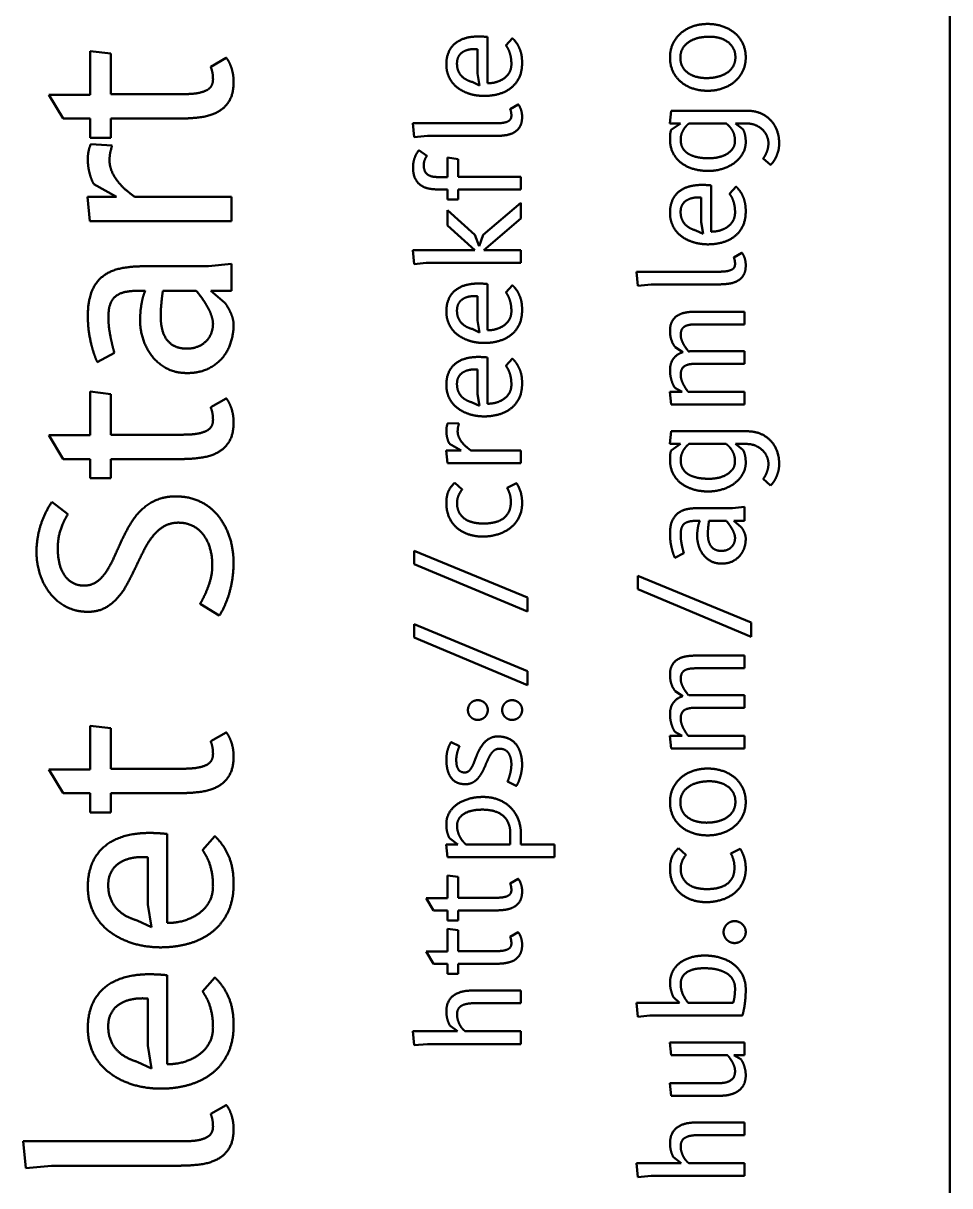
# Model space of a CAD drawing. Header units: millimetres. Extents: x 15 to 397, y 12 to 294.
# Drawn here: x 368.32 to 397.27, y 88.22 to 124.54 of the extents above; entities that cross this region are included whole.
import ezdxf

# ---------------------------------------------------------------- set-up
doc = ezdxf.new("R2010")
doc.units = ezdxf.units.MM
doc.layers.add('Visible (ANSI)', color=7, linetype='Continuous', lineweight=50)

msp = doc.modelspace()

# ---------------------------------------------------------------- linework, layer by layer
at = {"layer": 'Visible (ANSI)'}
for p, q in [((397.269, 26.272), (397.269, 279.574)), ((382.829, 124.108), (382.829, 122.663)), ((383.404, 123.846), (383.603, 124.073)), ((370.412, 122.302), (370.412, 123.666)), ((370.412, 123.666), (371.055, 123.589)), ((371.055, 123.589), (371.055, 122.323)), ((382.517, 122.965), (382.517, 123.728)), ((374.177, 123.179), (374.665, 123.454)), ((382.573, 122.593), (382.517, 122.965)), ((382.344, 122.703), (382.573, 122.593)), ((369.571, 121.561), (369.125, 122.302)), ((369.125, 122.302), (370.412, 122.302)), ((371.055, 122.323), (373.316, 122.323)), ((383.536, 121.857), (383.789, 122)), ((388.523, 121.407), (388.564, 121.803)), ((388.564, 121.803), (390.955, 121.803)), ((370.412, 121.561), (369.571, 121.561)), ((370.412, 120.959), (370.412, 121.561)), ((373.223, 121.561), (371.055, 121.561)), ((371.055, 121.561), (371.055, 120.959)), ((380.492, 121.412), (383.088, 121.412)), ((380.533, 120.975), (380.492, 121.412)), ((388.86, 121.407), (388.523, 121.407)), ((388.564, 121.207), (388.86, 121.407)), ((390.286, 121.407), (389.119, 121.407)), ((390.925, 121.407), (390.577, 121.407)), ((390.577, 121.407), (390.806, 121.226)), ((371.055, 120.959), (370.412, 120.959)), ((380.951, 121.016), (380.533, 120.975)), ((383.037, 121.016), (380.951, 121.016)), ((370.432, 120.757), (371.096, 120.72)), ((380.684, 120.571), (380.932, 120.393)), ((381.579, 119.733), (381.579, 120.339)), ((381.579, 120.339), (381.913, 120.296)), ((381.913, 120.296), (381.913, 119.743)), ((391.669, 120.11), (391.44, 120.315)), ((371.231, 119.112), (370.526, 119.512)), ((381.277, 119.733), (381.579, 119.733)), ((381.913, 119.743), (383.873, 119.743)), ((383.873, 119.743), (383.873, 119.347)), ((381.579, 119.347), (381.255, 119.347)), ((381.579, 119.035), (381.579, 119.347)), ((383.873, 119.347), (381.913, 119.347)), ((381.913, 119.347), (381.913, 119.035)), ((389.817, 119.471), (389.817, 118.026)), ((390.391, 119.21), (390.591, 119.436)), ((370.406, 118.35), (370.329, 119.112)), ((370.329, 119.112), (371.231, 119.112)), ((371.812, 119.112), (374.826, 119.112)), ((374.826, 119.112), (374.826, 118.35)), ((381.913, 119.035), (381.579, 119.035)), ((382.689, 117.927), (383.873, 118.932)), ((383.873, 118.932), (383.873, 118.439)), ((389.504, 118.328), (389.504, 119.091)), ((381.576, 118.22), (381.576, 118.7)), ((381.576, 118.7), (382.433, 117.927)), ((383.873, 118.439), (382.711, 117.45)), ((374.826, 118.35), (370.406, 118.35)), ((382.433, 117.45), (381.576, 118.22)), ((389.332, 118.067), (389.561, 117.956)), ((389.561, 117.956), (389.504, 118.328)), ((382.433, 117.927), (382.563, 117.576)), ((382.563, 117.576), (382.689, 117.927)), ((380.533, 117.013), (380.492, 117.45)), ((380.492, 117.45), (382.433, 117.45)), ((382.711, 117.45), (383.873, 117.45)), ((383.873, 117.45), (383.873, 117.053)), ((390.523, 117.22), (390.777, 117.363)), ((374.105, 116.944), (374.826, 117.022)), ((374.826, 117.022), (374.826, 116.182)), ((380.91, 117.053), (380.533, 117.013)), ((383.873, 117.053), (380.91, 117.053)), ((372.056, 116.944), (374.105, 116.944)), ((387.48, 116.776), (390.076, 116.776)), ((387.521, 116.339), (387.48, 116.776)), ((382.829, 116.39), (382.829, 114.945)), ((383.404, 116.129), (383.603, 116.355)), ((387.938, 116.379), (387.521, 116.339)), ((390.025, 116.379), (387.938, 116.379)), ((372.134, 116.182), (371.994, 116.182)), ((373.726, 116.182), (372.684, 116.182)), ((374.826, 116.182), (374.177, 116.182)), ((374.177, 116.182), (374.623, 115.803)), ((382.517, 115.247), (382.517, 116.01)), ((389.294, 115.525), (390.86, 115.525)), ((390.86, 115.525), (390.86, 115.129)), ((382.573, 114.875), (382.517, 115.247)), ((382.344, 114.986), (382.573, 114.875)), ((390.86, 115.129), (389.316, 115.129)), ((388.933, 114.258), (388.69, 114.417)), ((371.169, 114.242), (370.635, 113.951)), ((382.829, 114.096), (382.829, 112.651)), ((383.404, 113.835), (383.603, 114.061)), ((389.316, 114.293), (390.86, 114.293)), ((390.86, 114.293), (390.86, 113.897)), ((382.517, 112.953), (382.517, 113.716)), ((390.86, 113.897), (389.316, 113.897)), ((370.412, 111.664), (370.412, 113.028)), ((370.412, 113.028), (371.055, 112.95)), ((382.573, 112.581), (382.517, 112.953)), ((388.564, 112.624), (388.523, 113.021)), ((388.523, 113.021), (388.906, 113.021)), ((388.906, 113.021), (388.682, 113.147)), ((389.097, 113.021), (390.86, 113.021)), ((390.86, 113.021), (390.86, 112.624)), ((371.055, 112.95), (371.055, 111.684)), ((374.177, 112.54), (374.665, 112.815)), ((382.344, 112.692), (382.573, 112.581)), ((390.86, 112.624), (388.564, 112.624)), ((381.59, 112.048), (381.935, 112.029)), ((369.571, 110.922), (369.125, 111.664)), ((369.125, 111.664), (370.412, 111.664)), ((371.055, 111.684), (373.316, 111.684)), ((388.523, 111.393), (388.564, 111.789)), ((388.564, 111.789), (390.955, 111.789)), ((381.576, 110.797), (381.536, 111.193)), ((381.536, 111.193), (382.005, 111.193)), ((382.005, 111.193), (381.638, 111.401)), ((382.307, 111.193), (383.873, 111.193)), ((383.873, 111.193), (383.873, 110.797)), ((388.86, 111.393), (388.523, 111.393)), ((388.564, 111.193), (388.86, 111.393)), ((390.286, 111.393), (389.119, 111.393)), ((390.925, 111.393), (390.577, 111.393)), ((390.577, 111.393), (390.806, 111.212)), ((370.412, 110.922), (369.571, 110.922)), ((370.412, 110.32), (370.412, 110.922)), ((373.223, 110.922), (371.055, 110.922)), ((371.055, 110.922), (371.055, 110.32)), ((383.873, 110.797), (381.576, 110.797)), ((371.055, 110.32), (370.412, 110.32)), ((381.805, 110.182), (382.04, 109.975)), ((383.439, 110.02), (383.732, 110.169)), ((391.669, 110.096), (391.44, 110.301)), ((369.219, 109.589), (369.711, 109.2)), ((389.421, 109.39), (390.486, 109.39)), ((390.486, 109.39), (390.86, 109.43)), ((390.86, 109.43), (390.86, 108.993)), ((389.461, 108.993), (389.389, 108.993)), ((390.289, 108.993), (389.747, 108.993)), ((390.86, 108.993), (390.523, 108.993)), ((390.523, 108.993), (390.755, 108.797)), ((380.536, 108.053), (384.08, 106.594)), ((380.536, 107.638), (380.536, 108.053)), ((388.96, 107.985), (388.682, 107.834)), ((384.08, 106.155), (380.536, 107.638)), ((387.523, 107.271), (391.068, 105.813)), ((387.523, 106.856), (387.523, 107.271)), ((391.068, 105.373), (387.523, 106.856)), ((384.08, 106.594), (384.08, 106.155)), ((374.447, 106.03), (373.845, 106.399)), ((380.536, 105.759), (384.08, 104.3)), ((380.536, 105.344), (380.536, 105.759)), ((391.068, 105.813), (391.068, 105.373)), ((384.08, 103.861), (380.536, 105.344)), ((389.294, 104.78), (390.86, 104.78)), ((390.86, 104.78), (390.86, 104.384)), ((384.08, 104.3), (384.08, 103.861)), ((390.86, 104.384), (389.316, 104.384)), ((388.933, 103.513), (388.69, 103.672)), ((389.316, 103.548), (390.86, 103.548)), ((390.86, 103.548), (390.86, 103.152)), ((390.86, 103.152), (389.316, 103.152)), ((370.412, 101.227), (370.412, 102.591)), ((370.412, 102.591), (371.055, 102.514)), ((371.055, 102.514), (371.055, 101.248)), ((374.177, 102.104), (374.665, 102.379)), ((381.687, 102.074), (381.953, 101.955)), ((388.564, 101.88), (388.523, 102.276)), ((388.523, 102.276), (388.906, 102.276)), ((388.906, 102.276), (388.682, 102.403)), ((389.097, 102.276), (390.86, 102.276)), ((390.86, 102.276), (390.86, 101.88)), ((390.86, 101.88), (388.564, 101.88)), ((369.571, 100.485), (369.125, 101.227)), ((369.125, 101.227), (370.412, 101.227)), ((371.055, 101.248), (373.316, 101.248)), ((383.727, 100.71), (383.452, 100.847)), ((370.412, 100.485), (369.571, 100.485)), ((370.412, 99.884), (370.412, 100.485)), ((373.223, 100.485), (371.055, 100.485)), ((371.055, 100.485), (371.055, 99.884)), ((371.055, 99.884), (370.412, 99.884)), ((372.818, 99.209), (372.818, 96.429)), ((383.538, 98.885), (383.538, 99.227)), ((383.873, 99.187), (383.873, 98.885)), ((373.923, 98.706), (374.307, 99.142)), ((381.576, 98.489), (381.536, 98.885)), ((381.536, 98.885), (381.902, 98.885)), ((381.902, 98.885), (381.638, 99.082)), ((382.147, 98.885), (383.538, 98.885)), ((383.873, 98.885), (384.916, 98.885)), ((384.916, 98.885), (384.916, 98.489)), ((372.217, 97.01), (372.217, 98.478)), ((384.916, 98.489), (381.576, 98.489)), ((388.793, 98.761), (389.027, 98.554)), ((390.426, 98.599), (390.72, 98.748)), ((381.579, 97.206), (381.579, 97.915)), ((381.579, 97.915), (381.913, 97.874)), ((381.913, 97.874), (381.913, 97.216)), ((383.536, 97.661), (383.789, 97.804)), ((372.326, 96.294), (372.217, 97.01)), ((381.142, 96.82), (380.91, 97.206)), ((380.91, 97.206), (381.579, 97.206)), ((381.913, 97.216), (383.088, 97.216)), ((381.579, 96.82), (381.142, 96.82)), ((381.579, 96.508), (381.579, 96.82)), ((383.04, 96.82), (381.913, 96.82)), ((381.913, 96.82), (381.913, 96.508)), ((371.885, 96.507), (372.326, 96.294)), ((381.913, 96.508), (381.579, 96.508)), ((381.579, 95.537), (381.579, 96.246)), ((381.579, 96.246), (381.913, 96.206)), ((381.913, 96.206), (381.913, 95.548)), ((383.536, 95.993), (383.789, 96.136)), ((381.142, 95.152), (380.91, 95.537)), ((380.91, 95.537), (381.579, 95.537)), ((381.913, 95.548), (383.088, 95.548)), ((372.818, 94.795), (372.818, 92.015)), ((381.579, 95.152), (381.142, 95.152)), ((381.579, 94.839), (381.579, 95.152)), ((381.913, 94.839), (381.579, 94.839)), ((383.04, 95.152), (381.913, 95.152)), ((381.913, 95.152), (381.913, 94.839)), ((373.923, 94.292), (374.307, 94.728)), ((382.35, 94.316), (383.873, 94.316)), ((383.873, 94.316), (383.873, 93.92)), ((388.828, 93.931), (388.636, 94.108)), ((372.217, 92.596), (372.217, 94.064)), ((383.873, 93.92), (382.393, 93.92)), ((387.521, 93.494), (387.48, 93.931)), ((387.48, 93.931), (388.828, 93.931)), ((389.097, 93.931), (390.502, 93.931)), ((387.898, 93.534), (387.521, 93.494)), ((390.788, 93.534), (387.898, 93.534)), ((380.533, 92.607), (380.492, 93.044)), ((380.492, 93.044), (381.891, 93.044)), ((381.891, 93.044), (381.649, 93.23)), ((382.134, 93.044), (383.873, 93.044)), ((383.873, 93.044), (383.873, 92.647)), ((380.951, 92.647), (380.533, 92.607)), ((383.873, 92.647), (380.951, 92.647)), ((388.564, 92.302), (388.523, 92.699)), ((388.523, 92.699), (390.86, 92.699)), ((390.86, 92.699), (390.86, 92.302)), ((372.326, 91.88), (372.217, 92.596)), ((390.321, 92.302), (388.564, 92.302)), ((390.86, 92.302), (390.521, 92.302)), ((390.521, 92.302), (390.742, 92.176)), ((371.885, 92.093), (372.326, 91.88)), ((388.564, 91.03), (388.523, 91.426)), ((388.523, 91.426), (390.084, 91.426)), ((390.084, 91.03), (388.564, 91.03)), ((374.177, 90.464), (374.665, 90.739)), ((389.337, 90.195), (390.86, 90.195)), ((390.86, 90.195), (390.86, 89.798)), ((390.86, 89.798), (389.38, 89.798)), ((368.321, 89.608), (373.316, 89.608)), ((368.399, 88.768), (368.321, 89.608)), ((388.879, 88.922), (388.636, 89.108)), ((369.203, 88.846), (368.399, 88.768)), ((373.218, 88.846), (369.203, 88.846)), ((387.521, 88.486), (387.48, 88.922)), ((387.48, 88.922), (388.879, 88.922)), ((389.122, 88.922), (390.86, 88.922)), ((390.86, 88.922), (390.86, 88.526)), ((387.938, 88.526), (387.521, 88.486)), ((390.86, 88.526), (387.938, 88.526))]:
    msp.add_line(p, q, dxfattribs=at)
for points in [[(388.529, 123.469), (388.529, 123.701), (388.707, 124.086), (389.022, 124.361), (389.453, 124.515), (389.707, 124.515)], [(389.707, 124.515), (389.957, 124.515), (390.394, 124.366), (390.715, 124.094), (390.895, 123.706), (390.895, 123.469)], [(381.541, 123.248), (381.541, 123.471), (381.687, 123.803), (381.951, 124.019), (382.317, 124.124), (382.541, 124.124)], [(382.541, 124.124), (382.606, 124.124), (382.759, 124.116), (382.829, 124.108)], [(383.603, 124.073), (383.67, 124.008), (383.781, 123.854), (383.865, 123.666), (383.908, 123.439), (383.908, 123.299)], [(389.763, 124.118), (389.593, 124.118), (389.267, 124.046), (389.011, 123.887), (388.852, 123.636), (388.852, 123.461)], [(390.572, 123.477), (390.572, 123.641), (390.434, 123.884), (390.205, 124.043), (389.914, 124.118), (389.763, 124.118)], [(382.425, 123.733), (382.307, 123.733), (382.104, 123.676), (381.956, 123.566), (381.873, 123.396), (381.873, 123.277)], [(382.517, 123.728), (382.493, 123.73), (382.447, 123.733), (382.425, 123.733)], [(383.573, 123.258), (383.573, 123.391), (383.533, 123.59), (383.476, 123.73), (383.42, 123.822), (383.404, 123.846)], [(374.214, 123.07), (374.198, 123.132), (374.177, 123.179)], [(374.665, 123.454), (374.696, 123.423), (374.774, 123.283), (374.847, 123.091), (374.893, 122.847), (374.893, 122.707)], [(382.724, 122.267), (382.576, 122.267), (382.285, 122.32), (382.023, 122.428), (381.797, 122.593), (381.635, 122.808), (381.541, 123.083), (381.541, 123.248)], [(381.873, 123.277), (381.873, 123.14), (381.961, 122.94), (382.102, 122.806), (382.269, 122.722), (382.344, 122.703)], [(383.908, 123.299), (383.908, 123.021), (383.711, 122.63), (383.382, 122.382), (382.956, 122.267), (382.724, 122.267)], [(382.829, 122.663), (382.986, 122.663), (383.255, 122.749), (383.458, 122.903), (383.573, 123.121), (383.573, 123.258)], [(389.707, 122.428), (389.453, 122.428), (389.022, 122.574), (388.707, 122.846), (388.529, 123.232), (388.529, 123.469)], [(388.852, 123.461), (388.852, 123.294), (388.99, 123.051), (389.219, 122.897), (389.513, 122.824), (389.666, 122.824)], [(389.666, 122.824), (389.836, 122.824), (390.159, 122.897), (390.416, 123.054), (390.572, 123.302), (390.572, 123.477)], [(390.895, 123.469), (390.895, 123.237), (390.715, 122.857), (390.394, 122.582), (389.957, 122.428), (389.707, 122.428)], [(373.316, 122.323), (373.581, 122.323), (373.939, 122.385), (374.157, 122.499), (374.25, 122.671), (374.25, 122.785)], [(374.25, 122.785), (374.25, 122.873), (374.229, 123.018), (374.214, 123.07)], [(374.893, 122.707), (374.893, 122.344), (374.629, 121.893), (374.172, 121.644), (373.565, 121.561), (373.223, 121.561)], [(383.555, 121.8), (383.546, 121.833), (383.536, 121.857)], [(383.573, 121.652), (383.573, 121.698), (383.563, 121.773), (383.555, 121.8)], [(383.789, 122), (383.805, 121.983), (383.846, 121.911), (383.883, 121.811), (383.908, 121.684), (383.908, 121.611)], [(390.955, 121.803), (391.16, 121.803), (391.518, 121.663), (391.785, 121.401), (391.939, 121.021), (391.939, 120.784)], [(383.908, 121.611), (383.908, 121.423), (383.77, 121.188), (383.533, 121.059), (383.218, 121.016), (383.037, 121.016)], [(383.088, 121.412), (383.226, 121.412), (383.412, 121.444), (383.525, 121.504), (383.573, 121.593), (383.573, 121.652)], [(389.119, 121.407), (389.049, 121.35), (388.992, 121.275)], [(390.558, 120.854), (390.558, 120.962), (390.513, 121.129), (390.434, 121.264), (390.337, 121.366), (390.286, 121.407)], [(391.604, 120.787), (391.604, 120.916), (391.496, 121.142), (391.313, 121.31), (391.065, 121.407), (390.925, 121.407)], [(388.529, 120.919), (388.529, 120.994), (388.542, 121.142), (388.564, 121.207)], [(388.992, 121.275), (388.944, 121.21), (388.863, 121.027), (388.863, 120.908)], [(390.806, 121.226), (390.82, 121.207), (390.85, 121.137), (390.877, 121.037), (390.895, 120.903), (390.895, 120.822)], [(370.339, 120.274), (370.339, 120.456), (370.401, 120.699), (370.432, 120.757)], [(371.096, 120.72), (371.081, 120.658), (371.018, 120.419), (371.018, 120.243)], [(389.723, 119.924), (389.478, 119.924), (389.044, 120.048), (388.717, 120.299), (388.529, 120.671), (388.529, 120.919)], [(388.863, 120.908), (388.863, 120.781), (388.941, 120.598), (389.076, 120.466), (389.254, 120.385), (389.451, 120.336), (389.653, 120.32), (389.747, 120.32)], [(390.895, 120.822), (390.895, 120.633), (390.709, 120.304), (390.391, 120.062), (389.963, 119.924), (389.723, 119.924)], [(389.747, 120.32), (389.925, 120.32), (390.221, 120.398), (390.437, 120.539), (390.558, 120.735), (390.558, 120.854)], [(391.523, 120.45), (391.553, 120.514), (391.604, 120.687), (391.604, 120.787)], [(391.939, 120.784), (391.939, 120.62), (391.855, 120.372), (391.804, 120.283)], [(370.526, 119.512), (370.495, 119.564), (370.427, 119.724), (370.375, 119.921), (370.339, 120.15), (370.339, 120.274)], [(371.018, 120.243), (371.018, 120.082), (371.148, 119.766), (371.366, 119.475), (371.651, 119.221), (371.812, 119.112)], [(380.5, 120.035), (380.5, 120.129), (380.533, 120.285), (380.581, 120.417), (380.649, 120.528), (380.684, 120.571)], [(380.932, 120.393), (380.899, 120.35), (380.835, 120.196), (380.835, 120.102)], [(391.44, 120.315), (391.486, 120.374), (391.523, 120.45)], [(391.804, 120.283), (391.747, 120.183), (391.669, 120.11)], [(381.255, 119.347), (381.077, 119.347), (380.8, 119.425), (380.606, 119.59), (380.5, 119.851), (380.5, 120.035)], [(380.835, 120.102), (380.835, 119.921), (381.037, 119.733), (381.277, 119.733)], [(388.529, 118.611), (388.529, 118.835), (388.674, 119.167), (388.938, 119.382), (389.305, 119.487), (389.529, 119.487)], [(389.529, 119.487), (389.593, 119.487), (389.747, 119.479), (389.817, 119.471)], [(390.561, 118.622), (390.561, 118.754), (390.521, 118.954), (390.464, 119.094), (390.407, 119.185), (390.391, 119.21)], [(390.591, 119.436), (390.658, 119.371), (390.769, 119.218), (390.852, 119.029), (390.895, 118.803), (390.895, 118.663)], [(389.413, 119.097), (389.294, 119.097), (389.092, 119.04), (388.944, 118.929), (388.86, 118.76), (388.86, 118.641)], [(389.504, 119.091), (389.48, 119.094), (389.434, 119.097), (389.413, 119.097)], [(389.712, 117.63), (389.564, 117.63), (389.273, 117.684), (389.011, 117.792), (388.785, 117.956), (388.623, 118.172), (388.529, 118.447), (388.529, 118.611)], [(388.86, 118.641), (388.86, 118.503), (388.949, 118.304), (389.089, 118.169), (389.256, 118.086), (389.332, 118.067)], [(390.895, 118.663), (390.895, 118.385), (390.699, 117.994), (390.37, 117.746), (389.944, 117.63), (389.712, 117.63)], [(389.817, 118.026), (389.973, 118.026), (390.243, 118.113), (390.445, 118.266), (390.561, 118.485), (390.561, 118.622)], [(390.777, 117.363), (390.793, 117.347), (390.833, 117.274), (390.871, 117.175), (390.895, 117.048), (390.895, 116.975)], [(390.895, 116.975), (390.895, 116.786), (390.758, 116.552), (390.521, 116.422), (390.205, 116.379), (390.025, 116.379)], [(390.076, 116.776), (390.213, 116.776), (390.399, 116.808), (390.513, 116.867), (390.561, 116.956), (390.561, 117.016)], [(390.542, 117.164), (390.534, 117.196), (390.523, 117.22)], [(390.561, 117.016), (390.561, 117.061), (390.55, 117.137), (390.542, 117.164)], [(370.339, 115.398), (370.339, 115.86), (370.588, 116.462), (371.039, 116.809), (371.667, 116.944), (372.056, 116.944)], [(381.541, 115.53), (381.541, 115.754), (381.687, 116.086), (381.951, 116.301), (382.317, 116.406), (382.541, 116.406)], [(382.541, 116.406), (382.606, 116.406), (382.759, 116.398), (382.829, 116.39)], [(383.603, 116.355), (383.67, 116.29), (383.781, 116.137), (383.865, 115.948), (383.908, 115.722), (383.908, 115.581)], [(371.994, 116.182), (371.755, 116.182), (371.382, 116.124), (371.117, 115.953), (370.982, 115.627), (370.982, 115.357)], [(371.973, 115.237), (371.973, 115.466), (372.02, 115.813), (372.051, 115.938)], [(372.051, 115.938), (372.087, 116.078), (372.134, 116.182)], [(372.652, 115.938), (372.642, 115.834), (372.616, 115.549), (372.616, 115.398)], [(372.684, 116.182), (372.668, 116.067), (372.652, 115.938)], [(373.991, 115.824), (373.871, 116.005), (373.726, 116.182)], [(382.425, 116.015), (382.307, 116.015), (382.104, 115.959), (381.956, 115.848), (381.873, 115.679), (381.873, 115.56)], [(382.517, 116.01), (382.493, 116.013), (382.447, 116.015), (382.425, 116.015)], [(383.573, 115.541), (383.573, 115.673), (383.533, 115.873), (383.476, 116.013), (383.42, 116.104), (383.404, 116.129)], [(374.25, 115.149), (374.25, 115.227), (374.203, 115.403), (374.136, 115.575), (374.037, 115.746), (373.991, 115.824)], [(374.623, 115.803), (374.675, 115.735), (374.774, 115.559), (374.852, 115.378), (374.893, 115.196), (374.893, 115.118)], [(382.724, 114.549), (382.576, 114.549), (382.285, 114.603), (382.023, 114.711), (381.797, 114.875), (381.635, 115.091), (381.541, 115.366), (381.541, 115.53)], [(381.873, 115.56), (381.873, 115.422), (381.961, 115.223), (382.102, 115.088), (382.269, 115.005), (382.344, 114.986)], [(383.908, 115.581), (383.908, 115.304), (383.711, 114.913), (383.382, 114.665), (382.956, 114.549), (382.724, 114.549)], [(382.829, 114.945), (382.986, 114.945), (383.255, 115.032), (383.458, 115.185), (383.573, 115.404), (383.573, 115.541)], [(388.529, 114.929), (388.529, 115.088), (388.634, 115.315), (388.836, 115.457), (389.119, 115.525), (389.294, 115.525)], [(370.489, 114.35), (370.432, 114.542), (370.339, 115.077), (370.339, 115.398)], [(370.982, 115.357), (370.982, 115.139), (371.044, 114.74), (371.081, 114.584)], [(373.441, 113.609), (373.067, 113.609), (372.518, 113.91), (372.154, 114.382), (371.973, 114.957), (371.973, 115.237)], [(372.616, 115.398), (372.616, 115.17), (372.704, 114.797), (372.901, 114.522), (373.213, 114.371), (373.441, 114.371)], [(373.441, 114.371), (373.617, 114.371), (373.918, 114.491), (374.136, 114.703), (374.25, 114.989), (374.25, 115.149)], [(374.893, 115.118), (374.893, 114.817), (374.706, 114.268), (374.338, 113.853), (373.799, 113.609), (373.441, 113.609)], [(388.69, 114.417), (388.631, 114.49), (388.529, 114.757), (388.529, 114.929)], [(389.316, 115.129), (389.203, 115.129), (389.033, 115.096), (388.92, 115.021), (388.863, 114.891), (388.863, 114.794)], [(388.863, 114.794), (388.863, 114.735), (388.903, 114.603), (388.973, 114.468), (389.062, 114.342), (389.108, 114.285)], [(371.081, 114.584), (371.122, 114.397), (371.169, 114.242)], [(370.635, 113.951), (370.552, 114.127), (370.489, 114.35)], [(381.541, 113.236), (381.541, 113.46), (381.687, 113.792), (381.951, 114.007), (382.317, 114.112), (382.541, 114.112)], [(382.541, 114.112), (382.606, 114.112), (382.759, 114.104), (382.829, 114.096)], [(383.603, 114.061), (383.67, 113.996), (383.781, 113.843), (383.865, 113.654), (383.908, 113.428), (383.908, 113.288)], [(388.529, 113.689), (388.529, 113.921), (388.758, 114.215), (388.933, 114.258)], [(389.108, 114.285), (389.17, 114.29), (389.251, 114.293), (389.316, 114.293)], [(382.425, 113.722), (382.307, 113.722), (382.104, 113.665), (381.956, 113.554), (381.873, 113.385), (381.873, 113.266)], [(382.517, 113.716), (382.493, 113.719), (382.447, 113.722), (382.425, 113.722)], [(383.573, 113.247), (383.573, 113.379), (383.533, 113.579), (383.476, 113.719), (383.42, 113.81), (383.404, 113.835)], [(388.682, 113.147), (388.655, 113.185), (388.601, 113.298), (388.558, 113.441), (388.529, 113.603), (388.529, 113.689)], [(389.316, 113.897), (389.089, 113.897), (388.863, 113.746), (388.863, 113.552)], [(388.863, 113.552), (388.863, 113.49), (388.901, 113.347), (388.968, 113.209), (389.052, 113.075), (389.097, 113.021)], [(382.724, 112.255), (382.576, 112.255), (382.285, 112.309), (382.023, 112.417), (381.797, 112.581), (381.635, 112.797), (381.541, 113.072), (381.541, 113.236)], [(381.873, 113.266), (381.873, 113.128), (381.961, 112.929), (382.102, 112.794), (382.269, 112.711), (382.344, 112.692)], [(383.908, 113.288), (383.908, 113.01), (383.711, 112.619), (383.382, 112.371), (382.956, 112.255), (382.724, 112.255)], [(382.829, 112.651), (382.986, 112.651), (383.255, 112.738), (383.458, 112.891), (383.573, 113.11), (383.573, 113.247)], [(374.665, 112.815), (374.696, 112.784), (374.774, 112.644), (374.847, 112.452), (374.893, 112.208), (374.893, 112.068)], [(374.214, 112.431), (374.198, 112.494), (374.177, 112.54)], [(374.25, 112.146), (374.25, 112.234), (374.229, 112.379), (374.214, 112.431)], [(374.893, 112.068), (374.893, 111.705), (374.629, 111.254), (374.172, 111.005), (373.565, 110.922), (373.223, 110.922)], [(373.316, 111.684), (373.581, 111.684), (373.939, 111.747), (374.157, 111.861), (374.25, 112.032), (374.25, 112.146)], [(381.541, 111.797), (381.541, 111.891), (381.573, 112.018), (381.59, 112.048)], [(381.935, 112.029), (381.926, 111.996), (381.894, 111.872), (381.894, 111.781)], [(381.638, 111.401), (381.622, 111.428), (381.587, 111.511), (381.56, 111.614), (381.541, 111.732), (381.541, 111.797)], [(381.894, 111.781), (381.894, 111.697), (381.961, 111.533), (382.075, 111.382), (382.223, 111.25), (382.307, 111.193)], [(390.955, 111.789), (391.16, 111.789), (391.518, 111.649), (391.785, 111.387), (391.939, 111.007), (391.939, 110.77)], [(388.529, 110.905), (388.529, 110.98), (388.542, 111.128), (388.564, 111.193)], [(388.992, 111.26), (388.944, 111.196), (388.863, 111.012), (388.863, 110.894)], [(389.119, 111.393), (389.049, 111.336), (388.992, 111.26)], [(390.558, 110.84), (390.558, 110.948), (390.513, 111.115), (390.434, 111.25), (390.337, 111.352), (390.286, 111.393)], [(390.806, 111.212), (390.82, 111.193), (390.85, 111.123), (390.877, 111.023), (390.895, 110.888), (390.895, 110.808)], [(391.604, 110.773), (391.604, 110.902), (391.496, 111.128), (391.313, 111.296), (391.065, 111.393), (390.925, 111.393)], [(389.723, 109.91), (389.478, 109.91), (389.044, 110.034), (388.717, 110.285), (388.529, 110.657), (388.529, 110.905)], [(388.863, 110.894), (388.863, 110.767), (388.941, 110.584), (389.076, 110.452), (389.254, 110.371), (389.451, 110.322), (389.653, 110.306), (389.747, 110.306)], [(390.895, 110.808), (390.895, 110.619), (390.709, 110.29), (390.391, 110.047), (389.963, 109.91), (389.723, 109.91)], [(389.747, 110.306), (389.925, 110.306), (390.221, 110.384), (390.437, 110.525), (390.558, 110.721), (390.558, 110.84)], [(391.44, 110.301), (391.486, 110.36), (391.523, 110.436)], [(391.523, 110.436), (391.553, 110.5), (391.604, 110.673), (391.604, 110.773)], [(391.939, 110.77), (391.939, 110.605), (391.855, 110.357), (391.804, 110.268)], [(381.541, 109.557), (381.541, 109.748), (381.66, 110.05), (381.805, 110.182)], [(383.732, 110.169), (383.811, 110.053), (383.908, 109.743), (383.908, 109.546)], [(391.804, 110.268), (391.747, 110.169), (391.669, 110.096)], [(370.23, 106.969), (370.453, 106.969), (370.785, 107.208), (371.044, 107.597), (371.267, 108.1), (371.511, 108.624), (371.802, 109.127), (372.201, 109.516), (372.73, 109.755), (373.093, 109.755)], [(373.093, 109.755), (373.389, 109.755), (373.892, 109.594), (374.291, 109.309), (374.592, 108.914), (374.795, 108.448), (374.893, 107.934), (374.893, 107.664)], [(382.04, 109.975), (381.967, 109.894), (381.875, 109.67), (381.875, 109.551)], [(383.555, 109.576), (383.555, 109.735), (383.479, 109.958), (383.439, 110.02)], [(368.736, 108.007), (368.736, 108.863), (369.219, 109.589)], [(382.668, 108.5), (382.452, 108.5), (382.045, 108.627), (381.73, 108.888), (381.541, 109.287), (381.541, 109.557)], [(381.875, 109.551), (381.875, 109.376), (382.007, 109.131), (382.231, 108.977), (382.53, 108.907), (382.695, 108.907)], [(383.908, 109.546), (383.908, 109.285), (383.7, 108.894), (383.358, 108.632), (382.908, 108.5), (382.668, 108.5)], [(382.695, 108.907), (382.867, 108.907), (383.177, 108.972), (383.414, 109.126), (383.555, 109.382), (383.555, 109.576)], [(388.529, 108.586), (388.529, 108.826), (388.658, 109.139), (388.893, 109.32), (389.219, 109.39), (389.421, 109.39)], [(369.711, 109.2), (369.551, 108.925), (369.4, 108.422), (369.4, 108.116)], [(389.389, 108.993), (389.265, 108.993), (389.07, 108.964), (388.933, 108.875), (388.863, 108.705), (388.863, 108.565)], [(389.418, 108.867), (389.437, 108.94), (389.461, 108.993)], [(389.747, 108.993), (389.739, 108.934), (389.731, 108.867)], [(390.426, 108.807), (390.364, 108.902), (390.289, 108.993)], [(373.166, 108.935), (372.907, 108.935), (372.518, 108.697), (372.206, 108.308), (371.957, 107.804), (371.708, 107.281), (371.439, 106.777), (371.091, 106.388), (370.645, 106.15), (370.344, 106.15)], [(374.229, 107.607), (374.229, 107.856), (374.105, 108.333), (373.845, 108.707), (373.441, 108.935), (373.166, 108.935)], [(389.378, 108.503), (389.378, 108.621), (389.402, 108.802), (389.418, 108.867)], [(389.731, 108.867), (389.725, 108.813), (389.712, 108.665), (389.712, 108.586)], [(390.561, 108.457), (390.561, 108.497), (390.537, 108.589), (390.502, 108.678), (390.451, 108.767), (390.426, 108.807)], [(390.755, 108.797), (390.782, 108.762), (390.833, 108.67), (390.874, 108.576), (390.895, 108.481), (390.895, 108.441)], [(388.607, 108.042), (388.577, 108.142), (388.529, 108.419), (388.529, 108.586)], [(388.863, 108.565), (388.863, 108.452), (388.895, 108.244), (388.914, 108.163)], [(390.141, 107.656), (389.947, 107.656), (389.661, 107.813), (389.472, 108.058), (389.378, 108.357), (389.378, 108.503)], [(389.712, 108.586), (389.712, 108.468), (389.758, 108.274), (389.86, 108.131), (390.022, 108.053), (390.141, 108.053)], [(390.141, 108.053), (390.232, 108.053), (390.389, 108.115), (390.502, 108.225), (390.561, 108.373), (390.561, 108.457)], [(390.895, 108.441), (390.895, 108.285), (390.798, 107.999), (390.607, 107.783), (390.327, 107.656), (390.141, 107.656)], [(370.344, 106.15), (369.955, 106.15), (369.359, 106.471), (368.949, 106.995), (368.736, 107.664), (368.736, 108.007)], [(369.4, 108.116), (369.4, 107.898), (369.488, 107.483), (369.685, 107.166), (370.002, 106.969), (370.23, 106.969)], [(388.682, 107.834), (388.639, 107.926), (388.607, 108.042)], [(388.914, 108.163), (388.936, 108.066), (388.96, 107.985)], [(373.845, 106.399), (373.897, 106.477), (374.027, 106.741), (374.151, 107.063), (374.229, 107.421), (374.229, 107.607)], [(374.893, 107.664), (374.878, 106.725), (374.447, 106.03)], [(388.529, 104.185), (388.529, 104.344), (388.634, 104.57), (388.836, 104.713), (389.119, 104.78), (389.294, 104.78)], [(389.316, 104.384), (389.203, 104.384), (389.033, 104.352), (388.92, 104.276), (388.863, 104.147), (388.863, 104.05)], [(388.69, 103.672), (388.631, 103.745), (388.529, 104.012), (388.529, 104.185)], [(388.863, 104.05), (388.863, 103.99), (388.903, 103.858), (388.973, 103.724), (389.062, 103.597), (389.108, 103.54)], [(388.529, 102.945), (388.529, 103.176), (388.758, 103.47), (388.933, 103.513)], [(389.108, 103.54), (389.17, 103.546), (389.251, 103.548), (389.316, 103.548)], [(382.215, 103.079), (382.215, 103.144), (382.261, 103.257), (382.344, 103.341), (382.457, 103.389), (382.522, 103.389)], [(382.522, 103.389), (382.587, 103.389), (382.703, 103.341), (382.786, 103.257), (382.835, 103.147), (382.835, 103.085)], [(383.285, 103.079), (383.285, 103.144), (383.334, 103.257), (383.417, 103.341), (383.53, 103.389), (383.595, 103.389)], [(383.595, 103.389), (383.66, 103.389), (383.776, 103.341), (383.859, 103.257), (383.908, 103.147), (383.908, 103.085)], [(389.316, 103.152), (389.089, 103.152), (388.863, 103.001), (388.863, 102.807)], [(382.522, 102.772), (382.457, 102.772), (382.344, 102.821), (382.261, 102.904), (382.215, 103.015), (382.215, 103.079)], [(382.835, 103.085), (382.835, 103.02), (382.786, 102.904), (382.703, 102.821), (382.587, 102.772), (382.522, 102.772)], [(383.595, 102.772), (383.53, 102.772), (383.417, 102.821), (383.334, 102.904), (383.285, 103.015), (383.285, 103.079)], [(383.908, 103.085), (383.908, 103.02), (383.859, 102.904), (383.776, 102.821), (383.66, 102.772), (383.595, 102.772)], [(388.682, 102.403), (388.655, 102.441), (388.601, 102.554), (388.558, 102.697), (388.529, 102.858), (388.529, 102.945)], [(388.863, 102.807), (388.863, 102.745), (388.901, 102.602), (388.968, 102.465), (389.052, 102.33), (389.097, 102.276)], [(374.214, 101.995), (374.198, 102.057), (374.177, 102.104)], [(374.665, 102.379), (374.696, 102.348), (374.774, 102.208), (374.847, 102.016), (374.893, 101.772), (374.893, 101.632)], [(381.541, 101.54), (381.541, 101.621), (381.565, 101.775), (381.606, 101.918), (381.66, 102.033), (381.687, 102.074)], [(382.546, 101.791), (382.587, 101.872), (382.695, 102.039), (382.84, 102.171), (383.024, 102.255), (383.139, 102.255)], [(383.139, 102.255), (383.35, 102.255), (383.644, 102.112), (383.824, 101.869), (383.908, 101.543), (383.908, 101.357)], [(373.316, 101.248), (373.581, 101.248), (373.939, 101.31), (374.157, 101.424), (374.25, 101.595), (374.25, 101.71)], [(374.25, 101.71), (374.25, 101.798), (374.229, 101.943), (374.214, 101.995)], [(381.953, 101.955), (381.935, 101.918), (381.897, 101.812), (381.867, 101.699), (381.851, 101.586), (381.851, 101.535)], [(382.115, 101.13), (382.201, 101.13), (382.317, 101.252), (382.409, 101.443), (382.49, 101.678), (382.546, 101.791)], [(383.204, 101.872), (383.126, 101.872), (383.01, 101.807), (382.921, 101.697), (382.846, 101.551), (382.776, 101.387), (382.703, 101.217), (382.66, 101.139)], [(383.573, 101.381), (383.573, 101.478), (383.533, 101.656), (383.447, 101.791), (383.307, 101.872), (383.204, 101.872)], [(374.893, 101.632), (374.893, 101.269), (374.629, 100.817), (374.172, 100.568), (373.565, 100.485), (373.223, 100.485)], [(382.137, 100.764), (381.978, 100.764), (381.749, 100.877), (381.608, 101.082), (381.541, 101.368), (381.541, 101.54)], [(381.851, 101.535), (381.851, 101.314), (381.983, 101.13), (382.115, 101.13)], [(383.452, 100.847), (383.476, 100.899), (383.522, 101.036), (383.555, 101.182), (383.573, 101.325), (383.573, 101.381)], [(383.908, 101.357), (383.908, 101.284), (383.881, 101.106), (383.832, 100.926), (383.765, 100.764), (383.727, 100.71)], [(382.66, 101.139), (382.617, 101.066), (382.517, 100.931), (382.393, 100.826), (382.236, 100.764), (382.137, 100.764)], [(388.529, 100.206), (388.529, 100.438), (388.707, 100.823), (389.022, 101.098), (389.453, 101.252), (389.707, 101.252)], [(389.707, 101.252), (389.957, 101.252), (390.394, 101.104), (390.715, 100.831), (390.895, 100.443), (390.895, 100.206)], [(389.763, 100.856), (389.593, 100.856), (389.267, 100.783), (389.011, 100.624), (388.852, 100.373), (388.852, 100.198)], [(390.572, 100.214), (390.572, 100.378), (390.434, 100.621), (390.205, 100.78), (389.914, 100.856), (389.763, 100.856)], [(381.541, 99.529), (381.541, 99.702), (381.703, 100.006), (382.005, 100.233), (382.431, 100.365), (382.692, 100.365)], [(382.692, 100.365), (382.951, 100.365), (383.382, 100.198), (383.697, 99.891), (383.873, 99.457), (383.873, 99.187)], [(382.665, 99.969), (382.463, 99.969), (382.164, 99.891), (381.97, 99.753), (381.875, 99.57), (381.875, 99.467)], [(383.538, 99.227), (383.538, 99.419), (383.412, 99.699), (383.183, 99.882), (382.859, 99.969), (382.665, 99.969)], [(389.707, 99.165), (389.453, 99.165), (389.022, 99.311), (388.707, 99.583), (388.529, 99.969), (388.529, 100.206)], [(388.852, 100.198), (388.852, 100.031), (388.99, 99.788), (389.219, 99.634), (389.513, 99.562), (389.666, 99.562)], [(389.666, 99.562), (389.836, 99.562), (390.159, 99.634), (390.416, 99.791), (390.572, 100.039), (390.572, 100.214)], [(390.895, 100.206), (390.895, 99.974), (390.715, 99.594), (390.394, 99.319), (389.957, 99.165), (389.707, 99.165)], [(381.638, 99.082), (381.6, 99.144), (381.541, 99.368), (381.541, 99.529)], [(370.339, 97.555), (370.339, 97.985), (370.619, 98.623), (371.127, 99.038), (371.833, 99.241), (372.263, 99.241)], [(372.263, 99.241), (372.388, 99.241), (372.684, 99.225), (372.818, 99.209)], [(381.875, 99.467), (381.875, 99.368), (381.926, 99.19), (382.007, 99.041), (382.102, 98.925), (382.147, 98.885)], [(374.307, 99.142), (374.437, 99.017), (374.649, 98.722), (374.81, 98.359), (374.893, 97.923), (374.893, 97.653)], [(372.04, 98.488), (371.812, 98.488), (371.423, 98.379), (371.138, 98.167), (370.977, 97.84), (370.977, 97.612)], [(372.217, 98.478), (372.17, 98.483), (372.082, 98.488), (372.04, 98.488)], [(374.25, 97.575), (374.25, 97.83), (374.172, 98.214), (374.063, 98.483), (373.954, 98.66), (373.923, 98.706)], [(388.529, 98.136), (388.529, 98.327), (388.647, 98.629), (388.793, 98.761)], [(389.027, 98.554), (388.955, 98.473), (388.863, 98.249), (388.863, 98.13)], [(390.542, 98.155), (390.542, 98.314), (390.467, 98.537), (390.426, 98.599)], [(390.72, 98.748), (390.798, 98.632), (390.895, 98.322), (390.895, 98.125)], [(389.655, 97.079), (389.44, 97.079), (389.033, 97.206), (388.717, 97.467), (388.529, 97.866), (388.529, 98.136)], [(388.863, 98.13), (388.863, 97.955), (388.995, 97.71), (389.219, 97.556), (389.518, 97.486), (389.682, 97.486)], [(390.895, 98.125), (390.895, 97.863), (390.688, 97.473), (390.345, 97.211), (389.895, 97.079), (389.655, 97.079)], [(389.682, 97.486), (389.855, 97.486), (390.165, 97.551), (390.402, 97.704), (390.542, 97.96), (390.542, 98.155)], [(383.789, 97.804), (383.805, 97.788), (383.846, 97.715), (383.883, 97.615), (383.908, 97.489), (383.908, 97.416)], [(372.616, 95.667), (372.331, 95.667), (371.771, 95.77), (371.267, 95.978), (370.832, 96.294), (370.52, 96.709), (370.339, 97.238), (370.339, 97.555)], [(370.977, 97.612), (370.977, 97.347), (371.148, 96.963), (371.418, 96.704), (371.739, 96.543), (371.885, 96.507)], [(374.893, 97.653), (374.893, 97.119), (374.515, 96.367), (373.882, 95.89), (373.062, 95.667), (372.616, 95.667)], [(372.818, 96.429), (373.119, 96.429), (373.638, 96.595), (374.027, 96.891), (374.25, 97.311), (374.25, 97.575)], [(383.908, 97.416), (383.908, 97.227), (383.77, 96.993), (383.533, 96.863), (383.218, 96.82), (383.04, 96.82)], [(383.088, 97.216), (383.226, 97.216), (383.412, 97.249), (383.525, 97.308), (383.573, 97.397), (383.573, 97.456)], [(383.555, 97.605), (383.546, 97.637), (383.536, 97.661)], [(383.573, 97.456), (383.573, 97.502), (383.563, 97.578), (383.555, 97.605)], [(390.203, 96.144), (390.203, 96.214), (390.257, 96.338), (390.351, 96.432), (390.478, 96.486), (390.548, 96.486)], [(390.548, 96.486), (390.618, 96.486), (390.744, 96.432), (390.839, 96.34), (390.895, 96.216), (390.895, 96.146)], [(383.555, 95.936), (383.546, 95.968), (383.536, 95.993)], [(383.573, 95.788), (383.573, 95.834), (383.563, 95.909), (383.555, 95.936)], [(383.789, 96.136), (383.805, 96.119), (383.846, 96.047), (383.883, 95.947), (383.908, 95.82), (383.908, 95.747)], [(390.548, 95.801), (390.478, 95.801), (390.351, 95.855), (390.257, 95.95), (390.203, 96.071), (390.203, 96.144)], [(390.895, 96.146), (390.895, 96.076), (390.839, 95.95), (390.744, 95.855), (390.618, 95.801), (390.548, 95.801)], [(383.908, 95.747), (383.908, 95.559), (383.77, 95.324), (383.533, 95.195), (383.218, 95.152), (383.04, 95.152)], [(383.088, 95.548), (383.226, 95.548), (383.412, 95.58), (383.525, 95.64), (383.573, 95.729), (383.573, 95.788)], [(388.529, 94.564), (388.529, 94.737), (388.672, 95.044), (388.949, 95.276), (389.354, 95.41), (389.615, 95.41)], [(389.615, 95.41), (389.903, 95.41), (390.375, 95.254), (390.712, 94.974), (390.895, 94.588), (390.895, 94.356)], [(370.339, 93.141), (370.339, 93.571), (370.619, 94.209), (371.127, 94.624), (371.833, 94.826), (372.263, 94.826)], [(372.263, 94.826), (372.388, 94.826), (372.684, 94.811), (372.818, 94.795)], [(389.607, 95.014), (389.397, 95.014), (389.114, 94.936), (388.938, 94.799), (388.863, 94.623), (388.863, 94.524)], [(390.561, 94.375), (390.561, 94.505), (390.478, 94.699), (390.337, 94.839), (390.149, 94.933), (389.938, 94.993), (389.712, 95.014), (389.607, 95.014)], [(374.307, 94.728), (374.437, 94.603), (374.649, 94.308), (374.81, 93.945), (374.893, 93.509), (374.893, 93.239)], [(388.636, 94.108), (388.588, 94.214), (388.529, 94.448), (388.529, 94.564)], [(388.863, 94.524), (388.863, 94.359), (388.99, 94.06), (389.097, 93.931)], [(372.04, 94.074), (371.812, 94.074), (371.423, 93.965), (371.138, 93.753), (370.977, 93.426), (370.977, 93.198)], [(372.217, 94.064), (372.17, 94.069), (372.082, 94.074), (372.04, 94.074)], [(374.25, 93.161), (374.25, 93.415), (374.172, 93.799), (374.063, 94.069), (373.954, 94.245), (373.923, 94.292)], [(381.541, 93.669), (381.541, 93.982), (381.959, 94.316), (382.35, 94.316)], [(390.502, 93.931), (390.515, 93.971), (390.537, 94.073), (390.553, 94.192), (390.561, 94.319), (390.561, 94.375)], [(390.895, 94.356), (390.895, 94.227), (390.877, 93.971), (390.844, 93.75), (390.806, 93.58), (390.788, 93.534)], [(382.393, 93.92), (382.253, 93.92), (382.056, 93.871), (381.932, 93.785), (381.875, 93.656), (381.875, 93.575)], [(381.649, 93.23), (381.603, 93.311), (381.541, 93.537), (381.541, 93.669)], [(381.875, 93.575), (381.875, 93.491), (381.916, 93.338), (381.983, 93.2), (382.077, 93.084), (382.134, 93.044)], [(372.616, 91.252), (372.331, 91.252), (371.771, 91.356), (371.267, 91.564), (370.832, 91.88), (370.52, 92.295), (370.339, 92.824), (370.339, 93.141)], [(370.977, 93.198), (370.977, 92.933), (371.148, 92.549), (371.418, 92.29), (371.739, 92.129), (371.885, 92.093)], [(374.893, 93.239), (374.893, 92.705), (374.515, 91.953), (373.882, 91.475), (373.062, 91.252), (372.616, 91.252)], [(372.818, 92.015), (373.119, 92.015), (373.638, 92.181), (374.027, 92.477), (374.25, 92.897), (374.25, 93.161)], [(390.561, 91.801), (390.561, 91.874), (390.515, 92.011), (390.445, 92.141), (390.362, 92.254), (390.321, 92.302)], [(390.742, 92.176), (390.769, 92.138), (390.823, 92.036), (390.866, 91.906), (390.895, 91.753), (390.895, 91.666)], [(390.084, 91.426), (390.308, 91.426), (390.561, 91.607), (390.561, 91.801)], [(390.895, 91.666), (390.895, 91.499), (390.774, 91.259), (390.558, 91.106), (390.259, 91.03), (390.084, 91.03)], [(374.214, 90.355), (374.198, 90.417), (374.177, 90.464)], [(374.665, 90.739), (374.696, 90.708), (374.774, 90.568), (374.847, 90.376), (374.893, 90.132), (374.893, 89.992)], [(374.25, 90.07), (374.25, 90.158), (374.229, 90.303), (374.214, 90.355)], [(388.529, 89.548), (388.529, 89.86), (388.946, 90.195), (389.337, 90.195)], [(374.893, 89.992), (374.893, 89.629), (374.629, 89.178), (374.172, 88.929), (373.565, 88.846), (373.218, 88.846)], [(373.316, 89.608), (373.581, 89.608), (373.939, 89.67), (374.157, 89.785), (374.25, 89.956), (374.25, 90.07)], [(389.38, 89.798), (389.24, 89.798), (389.044, 89.75), (388.92, 89.663), (388.863, 89.534), (388.863, 89.453)], [(388.636, 89.108), (388.591, 89.189), (388.529, 89.415), (388.529, 89.548)], [(388.863, 89.453), (388.863, 89.37), (388.903, 89.216), (388.971, 89.079), (389.065, 88.963), (389.122, 88.922)]]:
    msp.add_open_spline(points, degree=2, dxfattribs=at)

doc.saveas('drawing.dxf')
